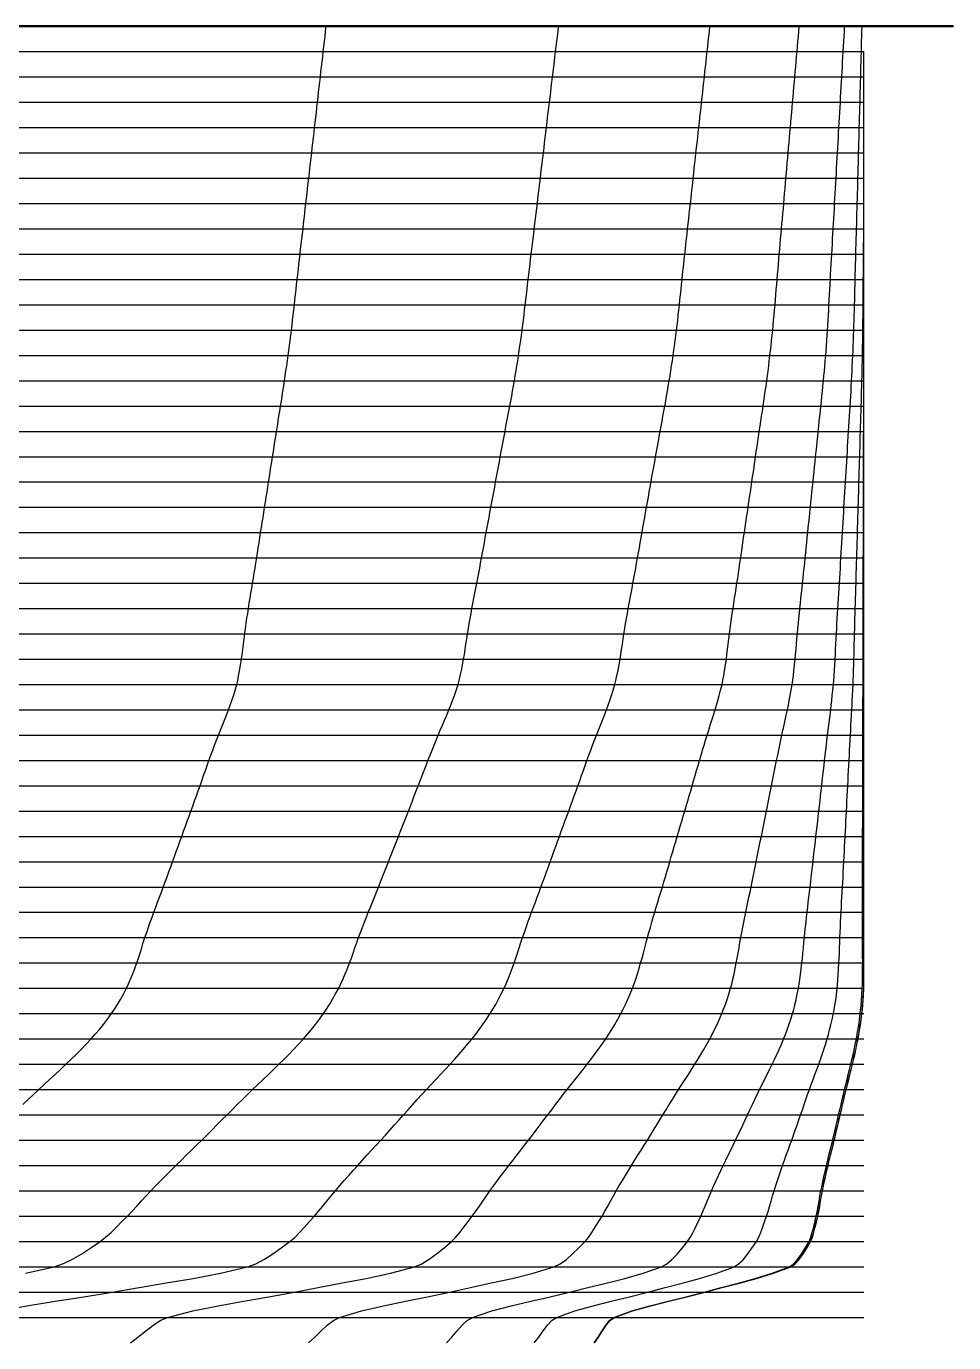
# Model space of a CAD drawing. Header units: metres. Extents: x -42 to 420, y 0 to 297.
# Drawn here: x 48.56 to 78.14, y 135.82 to 177.82 of the extents above; entities that cross this region are included whole.
import ezdxf

# ---------------------------------------------------------------- set-up
doc = ezdxf.new("R2010")
doc.units = ezdxf.units.M
for name, color, linetype in [('DWL', 5, 'Continuous'), ('GRID', 253, 'Continuous'), ('SECTIONS', 7, 'Continuous')]:
    doc.layers.add(name, color=color, linetype=linetype)

msp = doc.modelspace()

# ---------------------------------------------------------------- linework, layer by layer
at = {"layer": 'DWL', "lineweight": 50}
msp.add_line((-42.136, 177.82), (78.136, 177.82), dxfattribs=at)
at = {"layer": 'GRID'}
for p, q in [((-39.273, 177.012), (75.273, 177.012)), ((-39.273, 176.205), (75.273, 176.205)), ((-39.273, 175.397), (75.273, 175.397)), ((-39.273, 174.589), (75.273, 174.589)), ((-39.273, 173.782), (75.273, 173.782)), ((-39.273, 172.974), (75.273, 172.974)), ((-39.273, 172.166), (75.273, 172.166)), ((-39.273, 171.358), (75.273, 171.358)), ((-39.273, 170.551), (75.273, 170.551)), ((-39.273, 169.743), (75.273, 169.743)), ((-39.273, 168.935), (75.273, 168.935)), ((-39.273, 168.128), (75.273, 168.128)), ((-39.273, 167.32), (75.273, 167.32)), ((-39.273, 166.512), (75.273, 166.512)), ((-39.273, 165.705), (75.273, 165.705)), ((-39.273, 164.897), (75.273, 164.897)), ((-39.273, 164.089), (75.273, 164.089)), ((-39.273, 163.282), (75.273, 163.282)), ((-39.273, 162.474), (75.273, 162.474)), ((-39.273, 161.666), (75.273, 161.666)), ((-39.273, 160.858), (75.273, 160.858)), ((-39.273, 160.051), (75.273, 160.051)), ((-39.273, 159.243), (75.273, 159.243)), ((-39.273, 158.435), (75.273, 158.435)), ((-39.273, 157.628), (75.273, 157.628)), ((-39.273, 156.82), (75.273, 156.82)), ((-39.273, 156.012), (75.273, 156.012)), ((-39.273, 155.205), (75.273, 155.205)), ((-39.273, 154.397), (75.273, 154.397)), ((-39.273, 153.589), (75.273, 153.589)), ((-39.273, 152.782), (75.273, 152.782)), ((-39.273, 151.974), (75.273, 151.974)), ((-39.273, 151.166), (75.273, 151.166)), ((-39.273, 150.358), (75.273, 150.358)), ((-39.273, 149.551), (75.273, 149.551)), ((-39.273, 148.743), (75.273, 148.743)), ((-39.273, 147.935), (75.273, 147.935)), ((-39.273, 147.128), (75.273, 147.128)), ((-39.273, 146.32), (75.273, 146.32)), ((-39.273, 145.512), (75.273, 145.512)), ((-39.273, 144.705), (75.273, 144.705)), ((-39.273, 143.897), (75.273, 143.897)), ((-39.273, 143.089), (75.273, 143.089)), ((-39.273, 142.282), (75.273, 142.282)), ((-39.273, 141.474), (75.273, 141.474)), ((-39.273, 140.666), (75.273, 140.666)), ((-39.273, 139.858), (75.273, 139.858)), ((-39.273, 139.051), (75.273, 139.051)), ((-39.273, 138.243), (75.273, 138.243)), ((-39.273, 137.435), (75.273, 137.435)), ((-39.273, 136.628), (75.273, 136.628))]:
    msp.add_line(p, q, dxfattribs=at)
at = {"layer": 'SECTIONS'}
for points in [[(47.671, 136.83), (48.577, 136.996), (49.484, 137.141), (50.39, 137.282), (51.296, 137.435), (52.159, 137.584), (53.022, 137.725), (53.884, 137.872), (54.747, 138.04), (55.61, 138.243), (55.88, 138.34), (56.151, 138.482), (56.421, 138.657), (56.691, 138.85), (56.962, 139.051), (57.118, 139.181), (57.275, 139.335), (57.432, 139.505), (57.589, 139.682), (57.746, 139.858), (57.88, 140.012), (58.014, 140.175), (58.147, 140.34), (58.281, 140.506), (58.415, 140.666), (58.558, 140.831), (58.7, 140.994), (58.843, 141.155), (58.985, 141.315), (59.128, 141.474), (59.276, 141.637), (59.424, 141.798), (59.572, 141.959), (59.72, 142.119), (59.868, 142.282), (60.013, 142.442), (60.158, 142.604), (60.303, 142.766), (60.447, 142.928), (60.592, 143.089), (60.738, 143.252), (60.884, 143.414), (61.03, 143.576), (61.176, 143.737), (61.322, 143.897), (61.472, 144.059), (61.623, 144.219), (61.773, 144.379), (61.923, 144.54), (62.074, 144.705), (62.214, 144.86), (62.354, 145.016), (62.495, 145.176), (62.635, 145.34), (62.775, 145.512), (62.891, 145.66), (63.007, 145.814), (63.122, 145.975), (63.238, 146.143), (63.354, 146.32), (63.442, 146.463), (63.531, 146.615), (63.619, 146.776), (63.708, 146.947), (63.796, 147.128), (63.86, 147.27), (63.924, 147.425), (63.988, 147.59), (64.051, 147.761), (64.115, 147.935), (64.169, 148.089), (64.223, 148.251), (64.277, 148.417), (64.331, 148.583), (64.385, 148.743), (64.443, 148.908), (64.5, 149.072), (64.558, 149.233), (64.616, 149.392), (64.673, 149.551), (64.733, 149.714), (64.794, 149.876), (64.854, 150.036), (64.914, 150.197), (64.974, 150.358), (65.033, 150.519), (65.092, 150.68), (65.152, 150.842), (65.211, 151.004), (65.27, 151.166), (65.328, 151.327), (65.387, 151.489), (65.446, 151.651), (65.504, 151.813), (65.563, 151.974), (65.622, 152.136), (65.681, 152.297), (65.74, 152.458), (65.8, 152.62), (65.859, 152.782), (65.917, 152.942), (65.976, 153.103), (66.035, 153.265), (66.093, 153.427), (66.152, 153.589), (66.21, 153.75), (66.267, 153.913), (66.325, 154.076), (66.383, 154.237), (66.44, 154.397), (66.5, 154.561), (66.56, 154.725), (66.621, 154.887), (66.681, 155.047), (66.741, 155.205), (66.805, 155.367), (66.868, 155.525), (66.932, 155.682), (66.996, 155.843), (67.059, 156.012), (67.113, 156.16), (67.167, 156.309), (67.222, 156.466), (67.276, 156.634), (67.33, 156.82), (67.363, 156.952), (67.397, 157.102), (67.431, 157.268), (67.464, 157.444), (67.498, 157.628), (67.522, 157.773), (67.546, 157.936), (67.57, 158.107), (67.595, 158.276), (67.619, 158.435), (67.646, 158.605), (67.674, 158.77), (67.702, 158.93), (67.729, 159.088), (67.757, 159.243), (67.787, 159.409), (67.817, 159.57), (67.847, 159.729), (67.878, 159.889), (67.908, 160.051), (67.937, 160.21), (67.966, 160.371), (67.995, 160.533), (68.025, 160.695), (68.054, 160.858), (68.082, 161.019), (68.111, 161.181), (68.14, 161.343), (68.168, 161.505), (68.197, 161.666), (68.226, 161.828), (68.254, 161.99), (68.283, 162.151), (68.312, 162.313), (68.341, 162.474), (68.37, 162.635), (68.399, 162.797), (68.428, 162.958), (68.457, 163.12), (68.486, 163.282), (68.514, 163.443), (68.543, 163.605), (68.572, 163.766), (68.601, 163.928), (68.629, 164.089), (68.658, 164.252), (68.687, 164.414), (68.717, 164.575), (68.746, 164.736), (68.775, 164.897), (68.804, 165.059), (68.834, 165.219), (68.863, 165.38), (68.893, 165.541), (68.922, 165.705), (68.951, 165.862), (68.979, 166.021), (69.007, 166.181), (69.035, 166.344), (69.064, 166.512), (69.089, 166.666), (69.114, 166.823), (69.139, 166.984), (69.164, 167.149), (69.189, 167.32), (69.211, 167.472), (69.232, 167.628), (69.254, 167.79), (69.275, 167.956), (69.297, 168.128), (69.315, 168.28), (69.334, 168.439), (69.352, 168.602), (69.371, 168.768), (69.389, 168.935), (69.406, 169.093), (69.423, 169.255), (69.44, 169.419), (69.457, 169.582), (69.474, 169.743), (69.492, 169.906), (69.51, 170.069), (69.527, 170.23), (69.545, 170.391), (69.562, 170.551), (69.58, 170.713), (69.598, 170.875), (69.616, 171.036), (69.634, 171.197), (69.652, 171.358), (69.67, 171.52), (69.688, 171.681), (69.705, 171.842), (69.723, 172.004), (69.741, 172.166), (69.759, 172.327), (69.777, 172.489), (69.794, 172.651), (69.812, 172.812), (69.83, 172.974), (69.847, 173.136), (69.865, 173.297), (69.883, 173.459), (69.901, 173.62), (69.918, 173.782), (69.936, 173.943), (69.954, 174.105), (69.972, 174.266), (69.989, 174.428), (70.007, 174.589), (70.025, 174.751), (70.043, 174.912), (70.061, 175.074), (70.078, 175.235), (70.096, 175.397), (70.114, 175.558), (70.132, 175.72), (70.149, 175.882), (70.167, 176.043), (70.185, 176.205), (70.203, 176.366), (70.22, 176.528), (70.238, 176.689), (70.256, 176.851), (70.274, 177.012), (70.291, 177.174), (70.309, 177.335), (70.327, 177.497), (70.345, 177.658), (70.362, 177.82)], [(48.45, 143.414), (48.618, 143.576), (48.787, 143.737), (48.955, 143.897), (49.129, 144.059), (49.302, 144.219), (49.476, 144.378), (49.65, 144.54), (49.824, 144.705), (49.984, 144.859), (50.145, 145.015), (50.306, 145.174), (50.467, 145.339), (50.628, 145.512), (50.758, 145.659), (50.888, 145.812), (51.018, 145.972), (51.148, 146.141), (51.278, 146.32), (51.374, 146.461), (51.47, 146.611), (51.566, 146.772), (51.661, 146.944), (51.757, 147.128), (51.822, 147.266), (51.887, 147.419), (51.951, 147.585), (52.016, 147.758), (52.081, 147.935), (52.133, 148.087), (52.185, 148.249), (52.238, 148.416), (52.29, 148.583), (52.343, 148.743), (52.4, 148.91), (52.456, 149.073), (52.513, 149.234), (52.57, 149.393), (52.627, 149.551), (52.687, 149.715), (52.748, 149.876), (52.808, 150.036), (52.868, 150.197), (52.928, 150.358), (52.987, 150.519), (53.046, 150.68), (53.105, 150.842), (53.164, 151.004), (53.223, 151.166), (53.281, 151.327), (53.339, 151.489), (53.397, 151.651), (53.455, 151.813), (53.514, 151.974), (53.572, 152.136), (53.631, 152.297), (53.69, 152.458), (53.749, 152.62), (53.808, 152.782), (53.866, 152.942), (53.924, 153.103), (53.983, 153.265), (54.041, 153.427), (54.099, 153.589), (54.156, 153.75), (54.213, 153.913), (54.271, 154.076), (54.328, 154.238), (54.385, 154.397), (54.445, 154.562), (54.505, 154.725), (54.565, 154.887), (54.625, 155.047), (54.685, 155.205), (54.748, 155.367), (54.812, 155.525), (54.876, 155.682), (54.94, 155.843), (55.004, 156.012), (55.057, 156.158), (55.11, 156.306), (55.164, 156.462), (55.217, 156.631), (55.27, 156.82), (55.301, 156.947), (55.331, 157.095), (55.362, 157.26), (55.393, 157.439), (55.423, 157.628), (55.444, 157.769), (55.464, 157.932), (55.484, 158.106), (55.504, 158.277), (55.524, 158.435), (55.548, 158.607), (55.572, 158.773), (55.596, 158.933), (55.62, 159.09), (55.644, 159.243), (55.671, 159.41), (55.698, 159.571), (55.725, 159.73), (55.752, 159.889), (55.778, 160.051), (55.804, 160.21), (55.83, 160.37), (55.856, 160.532), (55.881, 160.695), (55.907, 160.858), (55.932, 161.019), (55.957, 161.18), (55.982, 161.343), (56.007, 161.505), (56.032, 161.666), (56.058, 161.828), (56.083, 161.99), (56.108, 162.152), (56.134, 162.313), (56.159, 162.474), (56.185, 162.636), (56.21, 162.797), (56.236, 162.958), (56.261, 163.12), (56.286, 163.282), (56.312, 163.443), (56.337, 163.605), (56.362, 163.766), (56.388, 163.928), (56.413, 164.089), (56.439, 164.251), (56.464, 164.413), (56.49, 164.575), (56.515, 164.736), (56.541, 164.897), (56.566, 165.059), (56.592, 165.22), (56.618, 165.38), (56.644, 165.542), (56.67, 165.705), (56.695, 165.863), (56.72, 166.023), (56.745, 166.183), (56.77, 166.346), (56.795, 166.512), (56.818, 166.668), (56.841, 166.827), (56.864, 166.988), (56.887, 167.152), (56.91, 167.32), (56.931, 167.475), (56.952, 167.633), (56.972, 167.795), (56.993, 167.96), (57.014, 168.128), (57.033, 168.283), (57.052, 168.443), (57.071, 168.606), (57.09, 168.77), (57.109, 168.935), (57.127, 169.095), (57.145, 169.256), (57.163, 169.419), (57.181, 169.582), (57.199, 169.743), (57.217, 169.906), (57.236, 170.068), (57.254, 170.229), (57.272, 170.39), (57.291, 170.551), (57.309, 170.713), (57.328, 170.874), (57.347, 171.036), (57.365, 171.197), (57.384, 171.358), (57.402, 171.52), (57.421, 171.681), (57.439, 171.843), (57.458, 172.004), (57.476, 172.166), (57.495, 172.328), (57.513, 172.489), (57.532, 172.651), (57.55, 172.812), (57.569, 172.974), (57.587, 173.135), (57.606, 173.297), (57.624, 173.459), (57.643, 173.62), (57.661, 173.782), (57.68, 173.943), (57.698, 174.105), (57.717, 174.266), (57.735, 174.428), (57.754, 174.589), (57.772, 174.751), (57.79, 174.912), (57.809, 175.074), (57.827, 175.235), (57.846, 175.397), (57.864, 175.558), (57.883, 175.72), (57.901, 175.882), (57.92, 176.043), (57.938, 176.205), (57.957, 176.366), (57.975, 176.528), (57.994, 176.689), (58.012, 176.851), (58.031, 177.012), (58.049, 177.174), (58.068, 177.335), (58.086, 177.497), (58.105, 177.658), (58.123, 177.82)], [(48.532, 138.04), (49.447, 138.243), (49.74, 138.341), (50.034, 138.484), (50.327, 138.658), (50.62, 138.851), (50.914, 139.051), (51.088, 139.182), (51.262, 139.337), (51.436, 139.506), (51.61, 139.682), (51.784, 139.858), (51.934, 140.013), (52.084, 140.175), (52.234, 140.341), (52.384, 140.506), (52.534, 140.666), (52.693, 140.831), (52.852, 140.994), (53.011, 141.155), (53.171, 141.315), (53.33, 141.474), (53.495, 141.637), (53.66, 141.798), (53.825, 141.959), (53.99, 142.119), (54.155, 142.282), (54.316, 142.442), (54.477, 142.604), (54.638, 142.766), (54.8, 142.928), (54.961, 143.089), (55.124, 143.252), (55.287, 143.414), (55.449, 143.576), (55.612, 143.737), (55.775, 143.897), (55.943, 144.059), (56.111, 144.219), (56.278, 144.379), (56.446, 144.54), (56.614, 144.705), (56.77, 144.86), (56.927, 145.016), (57.083, 145.175), (57.239, 145.34), (57.395, 145.512), (57.524, 145.66), (57.652, 145.813), (57.78, 145.974), (57.908, 146.142), (58.037, 146.32), (58.134, 146.463), (58.231, 146.614), (58.328, 146.775), (58.425, 146.946), (58.523, 147.128), (58.592, 147.269), (58.661, 147.424), (58.73, 147.589), (58.799, 147.76), (58.868, 147.935), (58.926, 148.088), (58.983, 148.251), (59.041, 148.417), (59.099, 148.583), (59.157, 148.743), (59.219, 148.909), (59.281, 149.072), (59.343, 149.233), (59.405, 149.393), (59.467, 149.551), (59.532, 149.714), (59.597, 149.876), (59.662, 150.036), (59.727, 150.197), (59.791, 150.358), (59.855, 150.519), (59.919, 150.68), (59.983, 150.842), (60.046, 151.004), (60.11, 151.166), (60.173, 151.327), (60.236, 151.489), (60.3, 151.651), (60.363, 151.813), (60.426, 151.974), (60.49, 152.136), (60.553, 152.297), (60.617, 152.458), (60.681, 152.62), (60.744, 152.782), (60.808, 152.942), (60.871, 153.103), (60.934, 153.265), (60.997, 153.427), (61.06, 153.589), (61.122, 153.75), (61.184, 153.913), (61.246, 154.076), (61.308, 154.237), (61.37, 154.397), (61.435, 154.561), (61.5, 154.725), (61.565, 154.887), (61.63, 155.047), (61.695, 155.205), (61.763, 155.367), (61.832, 155.525), (61.901, 155.682), (61.97, 155.843), (62.039, 156.012), (62.097, 156.159), (62.155, 156.308), (62.213, 156.465), (62.271, 156.633), (62.329, 156.82), (62.364, 156.95), (62.4, 157.1), (62.435, 157.265), (62.47, 157.442), (62.505, 157.628), (62.53, 157.772), (62.555, 157.935), (62.579, 158.107), (62.604, 158.277), (62.629, 158.435), (62.657, 158.605), (62.686, 158.77), (62.714, 158.931), (62.743, 159.088), (62.771, 159.243), (62.803, 159.409), (62.834, 159.57), (62.866, 159.729), (62.897, 159.889), (62.928, 160.051), (62.959, 160.21), (62.989, 160.371), (63.019, 160.533), (63.05, 160.695), (63.08, 160.858), (63.109, 161.019), (63.139, 161.181), (63.169, 161.343), (63.198, 161.505), (63.228, 161.666), (63.258, 161.828), (63.288, 161.99), (63.318, 162.151), (63.347, 162.313), (63.377, 162.474), (63.407, 162.635), (63.437, 162.797), (63.467, 162.958), (63.497, 163.12), (63.527, 163.282), (63.557, 163.443), (63.587, 163.605), (63.617, 163.766), (63.647, 163.928), (63.677, 164.089), (63.707, 164.251), (63.737, 164.413), (63.767, 164.575), (63.797, 164.736), (63.827, 164.897), (63.858, 165.059), (63.888, 165.219), (63.919, 165.38), (63.949, 165.541), (63.98, 165.705), (64.009, 165.863), (64.039, 166.021), (64.068, 166.181), (64.097, 166.345), (64.127, 166.512), (64.153, 166.666), (64.179, 166.824), (64.206, 166.985), (64.232, 167.15), (64.258, 167.32), (64.281, 167.473), (64.304, 167.63), (64.327, 167.791), (64.35, 167.957), (64.373, 168.128), (64.393, 168.281), (64.413, 168.44), (64.433, 168.603), (64.453, 168.769), (64.473, 168.935), (64.492, 169.094), (64.511, 169.256), (64.53, 169.419), (64.548, 169.582), (64.567, 169.743), (64.586, 169.906), (64.606, 170.068), (64.625, 170.23), (64.644, 170.39), (64.663, 170.551), (64.683, 170.713), (64.702, 170.875), (64.722, 171.036), (64.741, 171.197), (64.761, 171.358), (64.78, 171.52), (64.8, 171.681), (64.819, 171.843), (64.839, 172.004), (64.858, 172.166), (64.877, 172.327), (64.897, 172.489), (64.916, 172.651), (64.935, 172.812), (64.955, 172.974), (64.974, 173.135), (64.994, 173.297), (65.013, 173.459), (65.032, 173.62), (65.052, 173.782), (65.071, 173.943), (65.09, 174.105), (65.11, 174.266), (65.129, 174.428), (65.149, 174.589), (65.168, 174.751), (65.187, 174.912), (65.207, 175.074), (65.226, 175.235), (65.246, 175.397), (65.265, 175.558), (65.284, 175.72), (65.304, 175.882), (65.323, 176.043), (65.343, 176.205), (65.362, 176.366), (65.381, 176.528), (65.401, 176.689), (65.42, 176.851), (65.439, 177.012), (65.459, 177.174), (65.478, 177.335), (65.498, 177.497), (65.517, 177.658), (65.536, 177.82)], [(51.883, 135.82), (52.119, 135.997), (52.355, 136.189), (52.591, 136.373), (52.827, 136.527), (53.063, 136.628), (53.87, 136.831), (54.677, 136.996), (55.485, 137.141), (56.292, 137.282), (57.099, 137.435), (57.867, 137.584), (58.635, 137.725), (59.403, 137.872), (60.171, 138.04), (60.939, 138.243), (61.174, 138.339), (61.41, 138.481), (61.645, 138.655), (61.881, 138.849), (62.116, 139.051), (62.25, 139.18), (62.383, 139.333), (62.517, 139.503), (62.65, 139.681), (62.784, 139.858), (62.896, 140.012), (63.009, 140.174), (63.122, 140.34), (63.234, 140.506), (63.347, 140.666), (63.468, 140.832), (63.588, 140.995), (63.709, 141.156), (63.829, 141.315), (63.95, 141.474), (64.076, 141.637), (64.201, 141.798), (64.327, 141.959), (64.453, 142.119), (64.578, 142.282), (64.701, 142.442), (64.823, 142.603), (64.946, 142.766), (65.069, 142.928), (65.191, 143.089), (65.315, 143.252), (65.438, 143.414), (65.562, 143.576), (65.686, 143.737), (65.809, 143.897), (65.937, 144.059), (66.064, 144.219), (66.192, 144.379), (66.319, 144.54), (66.447, 144.705), (66.565, 144.86), (66.684, 145.016), (66.803, 145.175), (66.921, 145.34), (67.04, 145.512), (67.137, 145.66), (67.235, 145.813), (67.332, 145.974), (67.429, 146.142), (67.526, 146.32), (67.6, 146.462), (67.673, 146.614), (67.747, 146.775), (67.82, 146.946), (67.893, 147.128), (67.945, 147.268), (67.997, 147.423), (68.049, 147.588), (68.101, 147.76), (68.153, 147.935), (68.196, 148.088), (68.239, 148.25), (68.283, 148.417), (68.326, 148.583), (68.369, 148.743), (68.416, 148.909), (68.462, 149.072), (68.509, 149.233), (68.555, 149.393), (68.601, 149.551), (68.65, 149.715), (68.699, 149.876), (68.748, 150.036), (68.796, 150.197), (68.845, 150.358), (68.893, 150.519), (68.941, 150.68), (68.988, 150.842), (69.036, 151.004), (69.084, 151.166), (69.131, 151.327), (69.179, 151.489), (69.226, 151.651), (69.273, 151.813), (69.321, 151.974), (69.369, 152.136), (69.416, 152.297), (69.464, 152.458), (69.512, 152.62), (69.56, 152.782), (69.607, 152.942), (69.654, 153.103), (69.702, 153.265), (69.749, 153.427), (69.797, 153.589), (69.843, 153.75), (69.89, 153.913), (69.936, 154.076), (69.983, 154.237), (70.03, 154.397), (70.078, 154.561), (70.127, 154.725), (70.175, 154.886), (70.224, 155.047), (70.272, 155.205), (70.324, 155.367), (70.375, 155.525), (70.426, 155.682), (70.478, 155.843), (70.529, 156.012), (70.573, 156.16), (70.617, 156.31), (70.661, 156.467), (70.704, 156.635), (70.748, 156.82), (70.776, 156.953), (70.803, 157.104), (70.831, 157.269), (70.858, 157.445), (70.886, 157.628), (70.906, 157.774), (70.926, 157.937), (70.946, 158.107), (70.966, 158.276), (70.986, 158.435), (71.009, 158.605), (71.032, 158.769), (71.054, 158.93), (71.077, 159.088), (71.1, 159.243), (71.125, 159.409), (71.15, 159.57), (71.174, 159.729), (71.199, 159.889), (71.224, 160.051), (71.248, 160.21), (71.272, 160.371), (71.296, 160.533), (71.32, 160.695), (71.344, 160.858), (71.368, 161.019), (71.391, 161.181), (71.415, 161.343), (71.438, 161.505), (71.462, 161.666), (71.486, 161.828), (71.509, 161.99), (71.533, 162.151), (71.557, 162.313), (71.581, 162.474), (71.605, 162.635), (71.628, 162.797), (71.652, 162.958), (71.676, 163.12), (71.7, 163.282), (71.723, 163.443), (71.747, 163.605), (71.771, 163.767), (71.794, 163.928), (71.818, 164.089), (71.842, 164.252), (71.866, 164.414), (71.89, 164.575), (71.914, 164.736), (71.938, 164.897), (71.962, 165.059), (71.986, 165.219), (72.011, 165.38), (72.035, 165.541), (72.059, 165.705), (72.083, 165.862), (72.106, 166.02), (72.129, 166.18), (72.152, 166.344), (72.176, 166.512), (72.196, 166.665), (72.217, 166.822), (72.237, 166.983), (72.257, 167.149), (72.278, 167.32), (72.295, 167.471), (72.313, 167.627), (72.33, 167.789), (72.348, 167.955), (72.365, 168.128), (72.38, 168.279), (72.394, 168.437), (72.409, 168.601), (72.424, 168.767), (72.438, 168.935), (72.452, 169.093), (72.465, 169.255), (72.479, 169.419), (72.492, 169.582), (72.506, 169.743), (72.52, 169.906), (72.534, 170.069), (72.548, 170.23), (72.562, 170.391), (72.576, 170.551), (72.59, 170.713), (72.604, 170.875), (72.618, 171.036), (72.633, 171.197), (72.647, 171.358), (72.661, 171.52), (72.675, 171.681), (72.689, 171.842), (72.704, 172.004), (72.718, 172.166), (72.732, 172.327), (72.746, 172.489), (72.76, 172.651), (72.774, 172.812), (72.788, 172.974), (72.802, 173.136), (72.816, 173.297), (72.83, 173.459), (72.844, 173.62), (72.858, 173.782), (72.873, 173.943), (72.887, 174.105), (72.901, 174.266), (72.915, 174.428), (72.929, 174.589), (72.943, 174.751), (72.957, 174.912), (72.971, 175.074), (72.985, 175.235), (72.999, 175.397), (73.014, 175.558), (73.028, 175.72), (73.042, 175.882), (73.056, 176.043), (73.07, 176.205), (73.084, 176.366), (73.098, 176.528), (73.112, 176.689), (73.126, 176.851), (73.14, 177.012), (73.155, 177.174), (73.169, 177.335), (73.183, 177.497), (73.197, 177.658), (73.211, 177.82)], [(57.558, 135.82), (57.756, 135.997), (57.955, 136.19), (58.154, 136.374), (58.353, 136.528), (58.552, 136.628), (59.253, 136.831), (59.953, 136.997), (60.654, 137.141), (61.355, 137.282), (62.056, 137.435), (62.722, 137.584), (63.388, 137.724), (64.055, 137.871), (64.721, 138.039), (65.387, 138.243), (65.586, 138.338), (65.784, 138.479), (65.982, 138.653), (66.181, 138.848), (66.379, 139.051), (66.488, 139.178), (66.596, 139.331), (66.705, 139.501), (66.813, 139.68), (66.922, 139.858), (67.012, 140.011), (67.103, 140.173), (67.193, 140.34), (67.284, 140.506), (67.374, 140.666), (67.471, 140.832), (67.569, 140.995), (67.666, 141.156), (67.763, 141.316), (67.861, 141.474), (67.962, 141.637), (68.064, 141.798), (68.166, 141.959), (68.268, 142.119), (68.369, 142.282), (68.469, 142.442), (68.568, 142.603), (68.667, 142.766), (68.766, 142.928), (68.865, 143.089), (68.965, 143.252), (69.065, 143.414), (69.165, 143.576), (69.265, 143.737), (69.365, 143.897), (69.468, 144.059), (69.572, 144.219), (69.675, 144.378), (69.779, 144.539), (69.882, 144.705), (69.978, 144.859), (70.073, 145.015), (70.169, 145.174), (70.264, 145.339), (70.36, 145.512), (70.437, 145.658), (70.513, 145.811), (70.59, 145.971), (70.667, 146.14), (70.743, 146.32), (70.799, 146.459), (70.855, 146.609), (70.91, 146.77), (70.966, 146.942), (71.021, 147.128), (71.058, 147.264), (71.094, 147.417), (71.131, 147.583), (71.167, 147.757), (71.204, 147.935), (71.233, 148.086), (71.262, 148.248), (71.291, 148.416), (71.32, 148.583), (71.348, 148.743), (71.38, 148.91), (71.412, 149.074), (71.444, 149.235), (71.475, 149.394), (71.507, 149.551), (71.541, 149.715), (71.575, 149.876), (71.608, 150.036), (71.642, 150.197), (71.676, 150.358), (71.709, 150.519), (71.742, 150.68), (71.775, 150.841), (71.808, 151.004), (71.84, 151.166), (71.873, 151.327), (71.905, 151.489), (71.938, 151.651), (71.97, 151.813), (72.003, 151.974), (72.036, 152.136), (72.069, 152.297), (72.101, 152.458), (72.134, 152.62), (72.167, 152.782), (72.2, 152.943), (72.232, 153.104), (72.265, 153.265), (72.298, 153.427), (72.33, 153.589), (72.362, 153.75), (72.394, 153.913), (72.426, 154.076), (72.458, 154.237), (72.49, 154.397), (72.524, 154.561), (72.557, 154.725), (72.591, 154.886), (72.624, 155.046), (72.657, 155.205), (72.693, 155.367), (72.728, 155.525), (72.763, 155.683), (72.799, 155.844), (72.834, 156.012), (72.864, 156.16), (72.894, 156.31), (72.924, 156.467), (72.954, 156.635), (72.985, 156.82), (73.004, 156.954), (73.023, 157.105), (73.042, 157.27), (73.061, 157.445), (73.081, 157.628), (73.095, 157.774), (73.109, 157.937), (73.123, 158.107), (73.137, 158.276), (73.151, 158.435), (73.167, 158.604), (73.183, 158.769), (73.199, 158.929), (73.215, 159.087), (73.231, 159.243), (73.248, 159.408), (73.266, 159.57), (73.283, 159.729), (73.3, 159.889), (73.318, 160.051), (73.334, 160.211), (73.351, 160.371), (73.368, 160.533), (73.385, 160.695), (73.402, 160.858), (73.418, 161.019), (73.435, 161.181), (73.451, 161.343), (73.468, 161.505), (73.484, 161.666), (73.501, 161.828), (73.517, 161.99), (73.534, 162.151), (73.551, 162.313), (73.567, 162.474), (73.584, 162.635), (73.601, 162.797), (73.617, 162.958), (73.634, 163.12), (73.651, 163.282), (73.667, 163.443), (73.684, 163.605), (73.7, 163.767), (73.717, 163.928), (73.733, 164.089), (73.75, 164.252), (73.767, 164.414), (73.784, 164.575), (73.8, 164.737), (73.817, 164.897), (73.834, 165.059), (73.851, 165.219), (73.868, 165.379), (73.885, 165.541), (73.902, 165.705), (73.919, 165.862), (73.935, 166.019), (73.951, 166.179), (73.967, 166.343), (73.984, 166.512), (73.998, 166.664), (74.012, 166.82), (74.026, 166.981), (74.04, 167.147), (74.054, 167.32), (74.066, 167.469), (74.077, 167.625), (74.089, 167.786), (74.101, 167.954), (74.112, 168.128), (74.122, 168.277), (74.131, 168.435), (74.141, 168.599), (74.151, 168.766), (74.16, 168.935), (74.169, 169.092), (74.177, 169.254), (74.186, 169.418), (74.195, 169.582), (74.203, 169.743), (74.212, 169.907), (74.221, 170.069), (74.23, 170.231), (74.239, 170.391), (74.248, 170.551), (74.258, 170.714), (74.267, 170.875), (74.276, 171.036), (74.285, 171.197), (74.295, 171.358), (74.304, 171.519), (74.313, 171.681), (74.322, 171.842), (74.331, 172.004), (74.34, 172.166), (74.349, 172.327), (74.358, 172.489), (74.368, 172.651), (74.377, 172.812), (74.386, 172.974), (74.395, 173.136), (74.404, 173.297), (74.413, 173.459), (74.422, 173.62), (74.431, 173.782), (74.44, 173.943), (74.449, 174.105), (74.459, 174.266), (74.468, 174.428), (74.477, 174.589), (74.486, 174.751), (74.495, 174.912), (74.504, 175.074), (74.513, 175.235), (74.522, 175.397), (74.532, 175.558), (74.541, 175.72), (74.55, 175.882), (74.559, 176.043), (74.568, 176.205), (74.577, 176.366), (74.586, 176.528), (74.595, 176.689), (74.604, 176.851), (74.613, 177.012), (74.623, 177.174), (74.632, 177.335), (74.641, 177.497), (74.65, 177.658), (74.659, 177.82)], [(61.96, 135.82), (62.126, 135.998), (62.292, 136.191), (62.458, 136.377), (62.624, 136.53), (62.79, 136.628), (63.409, 136.832), (64.027, 136.998), (64.646, 137.142), (65.264, 137.282), (65.883, 137.435), (66.47, 137.584), (67.058, 137.723), (67.645, 137.87), (68.233, 138.038), (68.82, 138.243), (68.986, 138.335), (69.152, 138.475), (69.317, 138.649), (69.483, 138.845), (69.648, 139.051), (69.733, 139.174), (69.818, 139.326), (69.903, 139.497), (69.988, 139.677), (70.073, 139.858), (70.141, 140.01), (70.209, 140.172), (70.278, 140.34), (70.346, 140.506), (70.415, 140.666), (70.489, 140.833), (70.564, 140.996), (70.638, 141.157), (70.713, 141.316), (70.788, 141.474), (70.866, 141.638), (70.945, 141.799), (71.024, 141.959), (71.102, 142.119), (71.181, 142.282), (71.257, 142.442), (71.333, 142.603), (71.41, 142.765), (71.486, 142.928), (71.562, 143.089), (71.639, 143.252), (71.716, 143.414), (71.793, 143.576), (71.87, 143.738), (71.947, 143.897), (72.027, 144.059), (72.107, 144.219), (72.187, 144.378), (72.267, 144.539), (72.347, 144.705), (72.42, 144.858), (72.494, 145.013), (72.567, 145.172), (72.64, 145.337), (72.713, 145.512), (72.77, 145.656), (72.827, 145.806), (72.883, 145.966), (72.94, 146.137), (72.997, 146.32), (73.035, 146.454), (73.074, 146.601), (73.112, 146.76), (73.15, 146.936), (73.189, 147.128), (73.211, 147.255), (73.232, 147.404), (73.254, 147.57), (73.276, 147.749), (73.298, 147.935), (73.313, 148.08), (73.328, 148.243), (73.343, 148.414), (73.359, 148.584), (73.374, 148.743), (73.392, 148.913), (73.409, 149.078), (73.427, 149.239), (73.444, 149.396), (73.462, 149.551), (73.481, 149.717), (73.501, 149.878), (73.52, 150.037), (73.54, 150.196), (73.559, 150.358), (73.578, 150.518), (73.596, 150.679), (73.615, 150.84), (73.634, 151.003), (73.653, 151.166), (73.671, 151.327), (73.689, 151.488), (73.707, 151.651), (73.726, 151.813), (73.744, 151.974), (73.763, 152.136), (73.781, 152.298), (73.8, 152.459), (73.818, 152.62), (73.837, 152.782), (73.855, 152.943), (73.874, 153.104), (73.892, 153.265), (73.911, 153.427), (73.929, 153.589), (73.947, 153.75), (73.965, 153.913), (73.983, 154.075), (74.002, 154.237), (74.02, 154.397), (74.039, 154.561), (74.057, 154.724), (74.076, 154.886), (74.095, 155.046), (74.114, 155.205), (74.134, 155.367), (74.154, 155.525), (74.174, 155.683), (74.194, 155.844), (74.214, 156.012), (74.231, 156.161), (74.248, 156.311), (74.265, 156.468), (74.282, 156.636), (74.299, 156.82), (74.31, 156.955), (74.321, 157.106), (74.332, 157.271), (74.343, 157.446), (74.355, 157.628), (74.363, 157.775), (74.371, 157.938), (74.379, 158.108), (74.388, 158.276), (74.396, 158.435), (74.405, 158.604), (74.415, 158.768), (74.424, 158.929), (74.433, 159.087), (74.443, 159.243), (74.453, 159.408), (74.463, 159.569), (74.473, 159.729), (74.483, 159.889), (74.493, 160.051), (74.503, 160.211), (74.513, 160.371), (74.522, 160.533), (74.532, 160.696), (74.542, 160.858), (74.551, 161.019), (74.561, 161.181), (74.571, 161.343), (74.58, 161.505), (74.59, 161.666), (74.6, 161.828), (74.609, 161.99), (74.619, 162.151), (74.629, 162.312), (74.638, 162.474), (74.648, 162.635), (74.658, 162.797), (74.667, 162.958), (74.677, 163.12), (74.687, 163.282), (74.696, 163.443), (74.706, 163.605), (74.716, 163.767), (74.725, 163.928), (74.735, 164.089), (74.745, 164.252), (74.754, 164.414), (74.764, 164.576), (74.774, 164.737), (74.784, 164.897), (74.794, 165.059), (74.804, 165.219), (74.814, 165.379), (74.824, 165.54), (74.834, 165.705), (74.843, 165.861), (74.852, 166.017), (74.862, 166.177), (74.871, 166.341), (74.881, 166.512), (74.889, 166.662), (74.896, 166.816), (74.904, 166.977), (74.912, 167.144), (74.92, 167.32), (74.926, 167.466), (74.932, 167.619), (74.939, 167.78), (74.945, 167.95), (74.951, 168.128), (74.956, 168.273), (74.961, 168.429), (74.965, 168.593), (74.97, 168.763), (74.975, 168.935), (74.979, 169.09), (74.983, 169.252), (74.987, 169.418), (74.991, 169.583), (74.995, 169.743), (74.999, 169.908), (75.004, 170.071), (75.008, 170.232), (75.012, 170.392), (75.017, 170.551), (75.021, 170.714), (75.026, 170.876), (75.03, 171.036), (75.035, 171.197), (75.039, 171.358), (75.044, 171.519), (75.048, 171.68), (75.053, 171.842), (75.057, 172.004), (75.061, 172.166), (75.066, 172.327), (75.07, 172.489), (75.075, 172.651), (75.079, 172.812), (75.083, 172.974), (75.088, 173.136), (75.092, 173.297), (75.096, 173.459), (75.101, 173.62), (75.105, 173.782), (75.11, 173.943), (75.114, 174.105), (75.119, 174.266), (75.123, 174.428), (75.127, 174.589), (75.132, 174.751), (75.136, 174.912), (75.141, 175.074), (75.145, 175.235), (75.149, 175.397), (75.154, 175.558), (75.158, 175.72), (75.163, 175.882), (75.167, 176.043), (75.171, 176.205), (75.176, 176.366), (75.18, 176.528), (75.185, 176.689), (75.189, 176.851), (75.193, 177.012), (75.198, 177.174), (75.202, 177.335), (75.207, 177.497), (75.211, 177.658), (75.215, 177.82)], [(66.682, 135.82), (66.809, 135.999), (66.936, 136.196), (67.063, 136.384), (67.19, 136.537), (67.317, 136.628), (67.895, 136.834), (68.473, 137), (69.051, 137.143), (69.628, 137.282), (70.206, 137.435), (70.753, 137.583), (71.3, 137.721), (71.847, 137.867), (72.394, 138.036), (72.941, 138.243), (73.067, 138.326), (73.194, 138.46), (73.32, 138.633), (73.447, 138.834), (73.573, 139.051), (73.619, 139.155), (73.665, 139.3), (73.711, 139.473), (73.757, 139.663), (73.803, 139.858), (73.833, 139.999), (73.862, 140.162), (73.892, 140.336), (73.922, 140.509), (73.951, 140.666), (73.987, 140.839), (74.022, 141.004), (74.058, 141.164), (74.094, 141.321), (74.129, 141.474), (74.169, 141.64), (74.209, 141.801), (74.249, 141.96), (74.289, 142.119), (74.329, 142.282), (74.366, 142.44), (74.404, 142.601), (74.442, 142.764), (74.48, 142.927), (74.517, 143.089), (74.555, 143.252), (74.593, 143.415), (74.631, 143.577), (74.669, 143.738), (74.706, 143.897), (74.746, 144.06), (74.786, 144.219), (74.826, 144.377), (74.866, 144.538), (74.906, 144.705), (74.942, 144.856), (74.977, 145.008), (75.013, 145.165), (75.048, 145.332), (75.084, 145.512), (75.109, 145.648), (75.134, 145.792), (75.158, 145.951), (75.183, 146.125), (75.208, 146.32), (75.221, 146.434), (75.234, 146.565), (75.247, 146.72), (75.26, 146.906), (75.273, 147.128), (75.273, 147.212), (75.273, 147.412), (75.273, 147.651), (75.273, 147.851), (75.273, 147.935), (75.273, 148.187), (75.273, 148.788), (75.273, 149.506), (75.273, 150.106), (75.273, 150.358), (75.273, 150.404), (75.273, 150.526), (75.273, 150.707), (75.273, 150.927), (75.273, 151.166), (75.273, 151.418), (75.273, 152.019), (75.273, 152.736), (75.273, 153.337), (75.273, 153.589), (75.273, 153.925), (75.273, 154.726), (75.273, 155.683), (75.273, 156.484), (75.273, 156.82), (75.273, 156.904), (75.273, 157.104), (75.273, 157.343), (75.273, 157.544), (75.273, 157.628), (75.273, 157.88), (75.273, 158.481), (75.273, 159.198), (75.273, 159.799), (75.273, 160.051), (75.273, 160.135), (75.273, 160.335), (75.273, 160.574), (75.273, 160.774), (75.273, 160.858), (75.273, 161.11), (75.273, 161.711), (75.273, 162.429), (75.273, 163.03), (75.273, 163.282), (75.273, 163.327), (75.273, 163.45), (75.273, 163.63), (75.273, 163.85), (75.273, 164.089), (75.273, 164.341), (75.273, 164.942), (75.273, 165.659), (75.273, 166.26), (75.273, 166.512), (75.273, 166.848), (75.273, 167.65), (75.273, 168.606), (75.273, 169.407), (75.273, 169.743), (75.273, 169.788), (75.273, 169.911), (75.273, 170.092), (75.273, 170.312), (75.273, 170.551), (75.273, 170.803), (75.273, 171.404), (75.273, 172.121), (75.273, 172.722), (75.273, 172.974), (75.273, 173.31), (75.273, 174.111), (75.273, 175.067), (75.273, 175.869), (75.273, 176.205), (75.273, 176.289), (75.273, 176.489), (75.273, 176.728), (75.273, 176.928), (75.273, 177.012)], [(64.758, 135.82), (64.901, 135.998), (65.044, 136.193), (65.187, 136.38), (65.33, 136.533), (65.473, 136.628), (66.054, 136.833), (66.636, 136.999), (67.217, 137.143), (67.798, 137.282), (68.379, 137.435), (68.93, 137.583), (69.481, 137.722), (70.032, 137.869), (70.583, 138.037), (71.134, 138.243), (71.276, 138.331), (71.419, 138.468), (71.561, 138.642), (71.704, 138.84), (71.846, 139.051), (71.911, 139.167), (71.975, 139.316), (72.039, 139.488), (72.104, 139.673), (72.168, 139.858), (72.216, 140.006), (72.264, 140.169), (72.313, 140.339), (72.361, 140.507), (72.41, 140.666), (72.464, 140.835), (72.518, 140.999), (72.573, 141.159), (72.627, 141.317), (72.681, 141.474), (72.739, 141.639), (72.798, 141.8), (72.856, 141.959), (72.914, 142.119), (72.973, 142.282), (73.029, 142.441), (73.085, 142.603), (73.141, 142.765), (73.197, 142.928), (73.253, 143.089), (73.31, 143.252), (73.366, 143.414), (73.423, 143.577), (73.479, 143.738), (73.536, 143.897), (73.595, 144.06), (73.654, 144.219), (73.713, 144.378), (73.772, 144.539), (73.831, 144.705), (73.885, 144.857), (73.938, 145.011), (73.992, 145.169), (74.045, 145.335), (74.099, 145.512), (74.139, 145.653), (74.179, 145.801), (74.219, 145.961), (74.259, 146.133), (74.299, 146.32), (74.323, 146.448), (74.348, 146.59), (74.373, 146.749), (74.398, 146.927), (74.423, 147.128), (74.434, 147.24), (74.445, 147.382), (74.456, 147.548), (74.467, 147.735), (74.478, 147.935), (74.484, 148.065), (74.49, 148.23), (74.495, 148.411), (74.501, 148.589), (74.507, 148.743), (74.514, 148.921), (74.522, 149.089), (74.53, 149.249), (74.538, 149.402), (74.545, 149.551), (74.554, 149.72), (74.564, 149.881), (74.573, 150.038), (74.582, 150.196), (74.591, 150.358), (74.6, 150.516), (74.608, 150.676), (74.617, 150.838), (74.625, 151.002), (74.634, 151.166), (74.642, 151.326), (74.65, 151.487), (74.659, 151.65), (74.667, 151.813), (74.675, 151.974), (74.684, 152.136), (74.692, 152.298), (74.7, 152.459), (74.709, 152.62), (74.717, 152.782), (74.726, 152.943), (74.734, 153.104), (74.742, 153.265), (74.751, 153.427), (74.759, 153.589), (74.768, 153.75), (74.776, 153.913), (74.784, 154.075), (74.792, 154.237), (74.801, 154.397), (74.809, 154.561), (74.818, 154.724), (74.826, 154.886), (74.835, 155.046), (74.843, 155.205), (74.852, 155.367), (74.861, 155.525), (74.87, 155.683), (74.879, 155.844), (74.888, 156.012), (74.896, 156.162), (74.904, 156.313), (74.912, 156.471), (74.92, 156.638), (74.928, 156.82), (74.933, 156.958), (74.938, 157.11), (74.944, 157.275), (74.949, 157.449), (74.954, 157.628), (74.958, 157.777), (74.962, 157.94), (74.967, 158.108), (74.971, 158.276), (74.975, 158.435), (74.979, 158.603), (74.984, 158.767), (74.988, 158.928), (74.993, 159.086), (74.998, 159.243), (75.002, 159.408), (75.007, 159.569), (75.012, 159.729), (75.017, 159.889), (75.022, 160.051), (75.027, 160.211), (75.031, 160.372), (75.036, 160.533), (75.041, 160.696), (75.046, 160.858), (75.05, 161.019), (75.055, 161.181), (75.06, 161.343), (75.064, 161.505), (75.069, 161.666), (75.074, 161.828), (75.079, 161.99), (75.083, 162.151), (75.088, 162.312), (75.093, 162.474), (75.097, 162.635), (75.102, 162.796), (75.107, 162.958), (75.112, 163.119), (75.116, 163.282), (75.121, 163.443), (75.126, 163.605), (75.13, 163.767), (75.135, 163.929), (75.14, 164.089), (75.144, 164.252), (75.149, 164.415), (75.154, 164.576), (75.159, 164.737), (75.163, 164.897), (75.168, 165.059), (75.173, 165.219), (75.178, 165.378), (75.183, 165.539), (75.188, 165.705), (75.193, 165.859), (75.197, 166.014), (75.202, 166.173), (75.206, 166.338), (75.211, 166.512), (75.214, 166.657), (75.218, 166.809), (75.221, 166.969), (75.225, 167.139), (75.229, 167.32), (75.231, 167.458), (75.234, 167.606), (75.236, 167.767), (75.239, 167.94), (75.241, 168.128), (75.243, 168.261), (75.244, 168.412), (75.246, 168.578), (75.247, 168.754), (75.249, 168.935), (75.25, 169.083), (75.251, 169.246), (75.253, 169.415), (75.254, 169.584), (75.255, 169.743), (75.256, 169.911), (75.258, 170.076), (75.259, 170.237), (75.26, 170.395), (75.262, 170.551), (75.263, 170.709), (75.265, 170.857), (75.266, 171.007), (75.267, 171.17), (75.269, 171.358), (75.27, 171.486), (75.27, 171.643), (75.271, 171.818), (75.272, 171.996), (75.273, 172.166)], [(66.68, 135.82), (66.807, 135.999), (66.934, 136.196), (67.062, 136.384), (67.189, 136.537), (67.316, 136.628), (67.894, 136.834), (68.472, 137), (69.05, 137.143), (69.628, 137.282), (70.206, 137.435), (70.753, 137.583), (71.3, 137.721), (71.846, 137.867), (72.393, 138.036), (72.94, 138.243), (73.067, 138.326), (73.194, 138.46), (73.32, 138.633), (73.447, 138.834), (73.573, 139.051), (73.619, 139.155), (73.665, 139.3), (73.711, 139.473), (73.757, 139.663), (73.803, 139.858), (73.833, 139.999), (73.862, 140.162), (73.892, 140.336), (73.922, 140.509), (73.951, 140.666), (73.987, 140.839), (74.022, 141.004), (74.058, 141.164), (74.094, 141.321), (74.129, 141.474), (74.169, 141.64), (74.209, 141.801), (74.249, 141.96), (74.289, 142.119), (74.329, 142.282), (74.367, 142.44), (74.404, 142.601), (74.442, 142.764), (74.48, 142.927), (74.518, 143.089), (74.555, 143.252), (74.593, 143.415), (74.631, 143.577), (74.669, 143.738), (74.707, 143.897), (74.747, 144.06), (74.787, 144.219), (74.826, 144.377), (74.866, 144.538), (74.906, 144.705), (74.942, 144.856), (74.978, 145.008), (75.013, 145.165), (75.049, 145.332), (75.084, 145.512), (75.109, 145.647), (75.134, 145.792), (75.159, 145.95), (75.184, 146.125), (75.209, 146.32), (75.222, 146.433), (75.234, 146.564), (75.247, 146.72), (75.26, 146.906), (75.273, 147.128), (75.273, 147.464), (75.273, 148.265), (75.273, 149.221), (75.273, 150.022), (75.273, 150.358), (75.273, 152.206), (75.273, 156.613), (75.273, 161.873), (75.273, 166.28), (75.273, 168.128), (75.273, 168.189), (75.273, 168.344), (75.273, 168.549), (75.273, 168.761), (75.273, 168.935), (75.273, 169.101), (75.273, 169.249), (75.273, 169.394), (75.273, 169.554), (75.273, 169.743), (75.273, 169.865), (75.273, 170.022), (75.273, 170.198), (75.273, 170.379), (75.273, 170.551)], [(66.669, 135.82), (66.795, 135.999), (66.921, 136.196), (67.048, 136.384), (67.174, 136.537), (67.301, 136.628), (67.876, 136.834), (68.451, 137), (69.026, 137.143), (69.601, 137.282), (70.175, 137.435), (70.72, 137.583), (71.264, 137.721), (71.808, 137.867), (72.352, 138.036), (72.896, 138.243), (73.022, 138.326), (73.148, 138.46), (73.274, 138.633), (73.4, 138.834), (73.526, 139.051), (73.572, 139.155), (73.618, 139.3), (73.663, 139.473), (73.709, 139.663), (73.755, 139.858), (73.785, 139.999), (73.814, 140.162), (73.844, 140.336), (73.873, 140.509), (73.903, 140.666), (73.938, 140.838), (73.974, 141.004), (74.009, 141.164), (74.045, 141.32), (74.08, 141.474), (74.12, 141.64), (74.16, 141.801), (74.2, 141.96), (74.239, 142.119), (74.279, 142.282), (74.317, 142.44), (74.355, 142.601), (74.392, 142.764), (74.43, 142.927), (74.468, 143.089), (74.505, 143.252), (74.543, 143.414), (74.581, 143.577), (74.618, 143.738), (74.656, 143.897), (74.696, 144.06), (74.736, 144.219), (74.775, 144.377), (74.815, 144.538), (74.855, 144.705), (74.89, 144.856), (74.926, 145.008), (74.962, 145.166), (74.997, 145.332), (75.033, 145.512), (75.058, 145.648), (75.082, 145.793), (75.107, 145.951), (75.132, 146.126), (75.157, 146.32), (75.17, 146.435), (75.183, 146.569), (75.197, 146.726), (75.21, 146.91), (75.223, 147.128), (75.225, 147.24), (75.228, 147.444), (75.23, 147.672), (75.233, 147.859), (75.235, 147.935), (75.234, 148.187), (75.233, 148.788), (75.232, 149.506), (75.231, 150.106), (75.23, 150.358), (75.231, 150.408), (75.231, 150.54), (75.232, 150.727), (75.232, 150.945), (75.233, 151.166), (75.233, 151.288), (75.233, 151.455), (75.234, 151.641), (75.234, 151.823), (75.234, 151.974), (75.234, 152.157), (75.235, 152.327), (75.235, 152.486), (75.235, 152.636), (75.236, 152.782), (75.236, 152.953), (75.237, 153.114), (75.237, 153.27), (75.237, 153.427), (75.238, 153.589), (75.238, 153.746), (75.239, 153.906), (75.239, 154.067), (75.239, 154.231), (75.24, 154.397), (75.24, 154.555), (75.241, 154.717), (75.241, 154.88), (75.241, 155.043), (75.242, 155.205), (75.242, 155.367), (75.242, 155.53), (75.243, 155.692), (75.243, 155.853), (75.244, 156.012), (75.244, 156.176), (75.244, 156.339), (75.245, 156.501), (75.245, 156.661), (75.245, 156.82), (75.246, 156.984), (75.246, 157.146), (75.247, 157.307), (75.247, 157.468), (75.247, 157.628), (75.248, 157.79), (75.248, 157.952), (75.249, 158.113), (75.249, 158.274), (75.249, 158.435), (75.25, 158.597), (75.25, 158.758), (75.251, 158.919), (75.251, 159.081), (75.251, 159.243), (75.252, 159.404), (75.252, 159.566), (75.253, 159.728), (75.253, 159.889), (75.253, 160.051), (75.254, 160.212), (75.254, 160.374), (75.255, 160.536), (75.255, 160.697), (75.255, 160.858), (75.256, 161.02), (75.256, 161.182), (75.257, 161.344), (75.257, 161.505), (75.258, 161.666), (75.258, 161.828), (75.258, 161.989), (75.259, 162.15), (75.259, 162.312), (75.26, 162.474), (75.26, 162.634), (75.26, 162.795), (75.261, 162.957), (75.261, 163.119), (75.262, 163.282), (75.262, 163.443), (75.262, 163.605), (75.263, 163.768), (75.263, 163.93), (75.263, 164.089), (75.264, 164.254), (75.264, 164.418), (75.265, 164.579), (75.265, 164.739), (75.266, 164.897), (75.266, 165.059), (75.266, 165.217), (75.267, 165.374), (75.267, 165.535), (75.268, 165.705), (75.268, 165.849), (75.268, 165.995), (75.269, 166.15), (75.269, 166.32), (75.27, 166.512), (75.27, 166.638), (75.27, 166.795), (75.27, 166.97), (75.27, 167.15), (75.271, 167.32)], [(66.685, 135.82), (66.812, 135.999), (66.939, 136.196), (67.066, 136.384), (67.193, 136.537), (67.32, 136.628), (67.898, 136.834), (68.476, 137), (69.053, 137.143), (69.631, 137.282), (70.209, 137.435), (70.755, 137.583), (71.302, 137.721), (71.849, 137.867), (72.395, 138.036), (72.942, 138.243), (73.068, 138.326), (73.195, 138.46), (73.321, 138.633), (73.448, 138.834), (73.574, 139.051), (73.62, 139.155), (73.666, 139.3), (73.712, 139.473), (73.758, 139.663), (73.804, 139.858), (73.834, 139.999), (73.863, 140.162), (73.893, 140.336), (73.922, 140.509), (73.952, 140.666), (73.987, 140.839), (74.023, 141.004), (74.058, 141.164), (74.094, 141.321), (74.13, 141.474), (74.169, 141.64), (74.209, 141.801), (74.249, 141.96), (74.289, 142.119), (74.329, 142.282), (74.366, 142.44), (74.404, 142.601), (74.442, 142.764), (74.479, 142.927), (74.517, 143.089), (74.555, 143.252), (74.593, 143.415), (74.63, 143.577), (74.668, 143.738), (74.706, 143.897), (74.746, 144.06), (74.786, 144.219), (74.825, 144.377), (74.865, 144.538), (74.905, 144.705), (74.941, 144.856), (74.976, 145.008), (75.012, 145.165), (75.047, 145.332), (75.083, 145.512), (75.108, 145.648), (75.133, 145.792), (75.157, 145.951), (75.182, 146.125), (75.207, 146.32), (75.22, 146.434), (75.233, 146.565), (75.246, 146.72), (75.259, 146.906), (75.272, 147.128), (75.272, 147.215), (75.272, 147.415), (75.272, 147.653), (75.272, 147.852), (75.273, 147.935), (75.273, 148.187), (75.272, 148.788), (75.272, 149.506), (75.272, 150.106), (75.272, 150.358), (75.272, 150.442), (75.272, 150.643), (75.272, 150.882), (75.272, 151.082), (75.272, 151.166), (75.272, 151.418), (75.272, 152.019), (75.272, 152.736), (75.272, 153.337), (75.272, 153.589), (75.272, 153.634), (75.272, 153.755), (75.272, 153.935), (75.272, 154.155), (75.272, 154.397), (75.272, 154.656), (75.272, 155.252), (75.272, 155.961), (75.272, 156.558), (75.272, 156.82), (75.272, 157.038), (75.272, 157.209), (75.272, 157.352), (75.272, 157.486), (75.272, 157.628), (75.272, 157.794), (75.272, 157.955), (75.272, 158.114), (75.272, 158.273), (75.272, 158.435), (75.272, 158.595), (75.272, 158.755), (75.272, 158.917), (75.272, 159.08), (75.272, 159.243), (75.272, 159.403), (75.272, 159.565), (75.272, 159.727), (75.272, 159.889), (75.272, 160.051), (75.272, 160.213), (75.272, 160.375), (75.272, 160.536), (75.272, 160.698), (75.272, 160.858), (75.272, 161.021), (75.272, 161.182), (75.272, 161.344), (75.272, 161.505), (75.272, 161.666), (75.272, 161.828), (75.272, 161.989), (75.272, 162.15), (75.272, 162.311), (75.272, 162.474), (75.272, 162.634), (75.272, 162.795), (75.272, 162.956), (75.272, 163.118), (75.272, 163.282), (75.272, 163.443), (75.272, 163.606), (75.272, 163.769), (75.272, 163.931), (75.272, 164.089), (75.272, 164.255), (75.272, 164.42), (75.272, 164.582), (75.272, 164.741), (75.272, 164.897), (75.272, 165.06), (75.273, 165.216), (75.273, 165.371), (75.273, 165.532), (75.273, 165.705), (75.273, 165.842), (75.273, 165.98), (75.273, 166.131), (75.273, 166.305), (75.273, 166.512), (75.273, 166.612), (75.273, 166.765), (75.273, 166.95), (75.273, 167.143), (75.273, 167.32)], [(66.684, 135.82), (66.811, 135.999), (66.938, 136.196), (67.065, 136.384), (67.192, 136.537), (67.319, 136.628), (67.897, 136.834), (68.474, 137), (69.052, 137.143), (69.629, 137.282), (70.207, 137.435), (70.754, 137.583), (71.3, 137.721), (71.847, 137.867), (72.393, 138.036), (72.94, 138.243), (73.067, 138.326), (73.193, 138.46), (73.32, 138.633), (73.446, 138.834), (73.573, 139.051), (73.619, 139.155), (73.665, 139.3), (73.711, 139.473), (73.757, 139.663), (73.802, 139.858), (73.832, 139.999), (73.862, 140.162), (73.891, 140.336), (73.921, 140.509), (73.95, 140.666), (73.986, 140.839), (74.022, 141.004), (74.057, 141.164), (74.093, 141.321), (74.129, 141.474), (74.168, 141.64), (74.208, 141.801), (74.248, 141.96), (74.288, 142.119), (74.328, 142.282), (74.366, 142.44), (74.403, 142.601), (74.441, 142.764), (74.479, 142.927), (74.517, 143.089), (74.554, 143.252), (74.592, 143.415), (74.63, 143.577), (74.668, 143.738), (74.705, 143.897), (74.745, 144.06), (74.785, 144.219), (74.825, 144.377), (74.865, 144.538), (74.905, 144.705), (74.941, 144.856), (74.976, 145.008), (75.012, 145.165), (75.047, 145.332), (75.083, 145.512), (75.108, 145.648), (75.133, 145.792), (75.158, 145.951), (75.182, 146.125), (75.207, 146.32), (75.22, 146.434), (75.233, 146.565), (75.246, 146.72), (75.259, 146.906), (75.272, 147.128), (75.272, 147.214), (75.272, 147.414), (75.272, 147.653), (75.273, 147.852), (75.273, 147.935), (75.273, 148.187), (75.272, 148.788), (75.272, 149.506), (75.272, 150.106), (75.272, 150.358), (75.272, 150.442), (75.272, 150.643), (75.272, 150.882), (75.273, 151.082), (75.273, 151.166), (75.273, 151.418), (75.273, 152.019), (75.272, 152.736), (75.272, 153.337), (75.272, 153.589), (75.272, 153.635), (75.272, 153.757), (75.272, 153.938), (75.272, 154.158), (75.272, 154.397), (75.272, 154.483), (75.272, 154.677), (75.272, 154.91), (75.272, 155.109), (75.272, 155.205), (75.272, 155.423), (75.272, 155.603), (75.272, 155.755), (75.272, 155.888), (75.272, 156.012), (75.272, 156.192), (75.273, 156.349), (75.273, 156.498), (75.273, 156.65), (75.273, 156.82), (75.273, 156.964), (75.273, 157.118), (75.273, 157.281), (75.273, 157.451), (75.273, 157.628), (75.273, 157.779), (75.273, 157.941), (75.273, 158.109), (75.273, 158.275), (75.273, 158.435), (75.273, 158.598), (75.273, 158.754), (75.273, 158.909), (75.273, 159.07), (75.273, 159.243), (75.273, 159.391), (75.273, 159.551), (75.273, 159.718), (75.273, 159.886), (75.273, 160.051)], [(66.669, 135.82), (66.796, 135.999), (66.924, 136.196), (67.051, 136.384), (67.178, 136.537), (67.305, 136.628), (67.884, 136.834), (68.462, 137), (69.041, 137.143), (69.62, 137.282), (70.198, 137.435), (70.746, 137.583), (71.293, 137.721), (71.84, 137.867), (72.388, 138.036), (72.935, 138.243), (73.062, 138.326), (73.189, 138.46), (73.316, 138.633), (73.443, 138.834), (73.57, 139.051), (73.616, 139.155), (73.662, 139.3), (73.708, 139.473), (73.754, 139.663), (73.8, 139.858), (73.83, 139.999), (73.86, 140.162), (73.89, 140.336), (73.919, 140.509), (73.949, 140.666), (73.985, 140.838), (74.021, 141.004), (74.056, 141.164), (74.092, 141.32), (74.128, 141.474), (74.168, 141.64), (74.208, 141.801), (74.248, 141.96), (74.288, 142.119), (74.328, 142.282), (74.366, 142.44), (74.404, 142.601), (74.442, 142.764), (74.48, 142.927), (74.518, 143.089), (74.556, 143.252), (74.594, 143.415), (74.632, 143.577), (74.67, 143.738), (74.708, 143.897), (74.748, 144.06), (74.788, 144.219), (74.828, 144.377), (74.868, 144.538), (74.908, 144.705), (74.944, 144.856), (74.98, 145.008), (75.016, 145.165), (75.052, 145.332), (75.087, 145.512), (75.112, 145.647), (75.137, 145.791), (75.162, 145.948), (75.187, 146.123), (75.212, 146.32), (75.224, 146.443), (75.236, 146.6), (75.248, 146.776), (75.261, 146.957), (75.273, 147.128)]]:
    msp.add_lwpolyline(points, dxfattribs=at)

doc.saveas('drawing.dxf')
